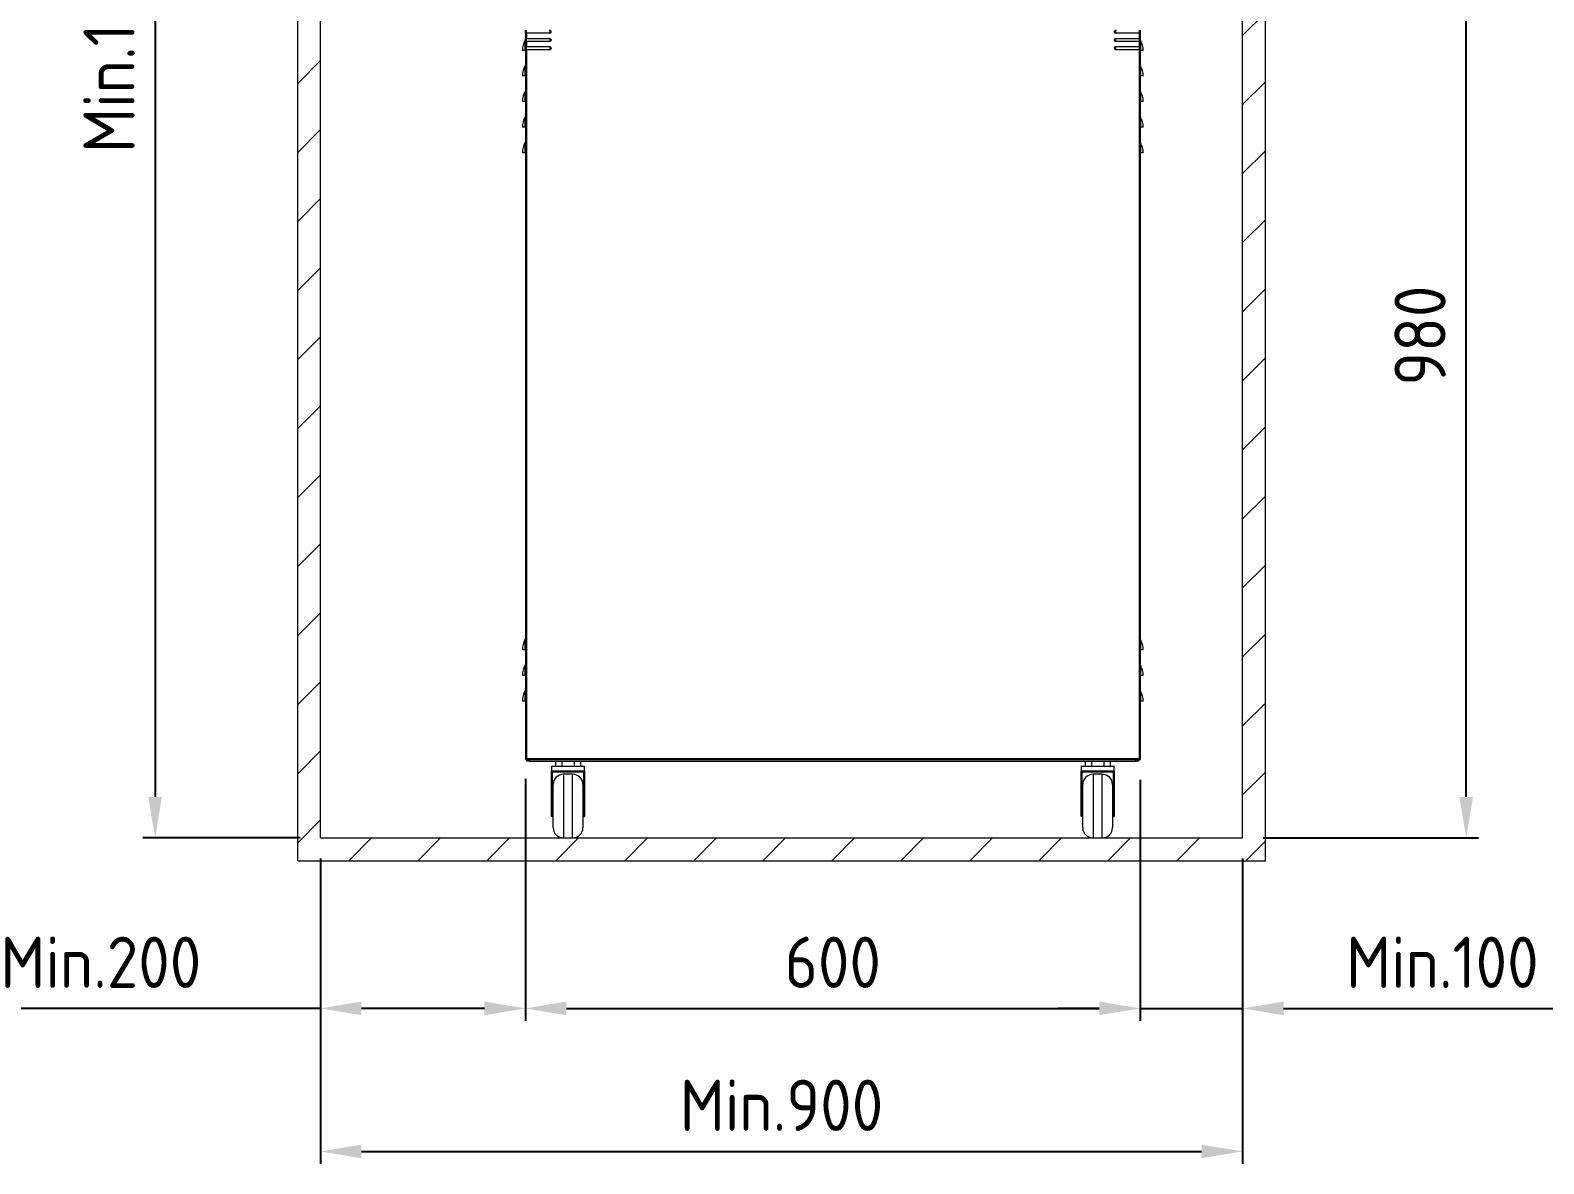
# Model space of a CAD drawing. Header units: millimetres. Extents: x 0 to 5860, y 0 to 4120.
# Drawn here: x 1997 to 3474, y 932 to 2038 of the extents above; entities that cross this region are included whole.
import ezdxf

# ---------------------------------------------------------------- set-up
doc = ezdxf.new("R2010")
doc.units = ezdxf.units.MM
doc.header["$LTSCALE"] = 0.3
doc.layers.get('0').update_dxf_attribs({"lineweight": 15})
doc.layers.add('D', color=3, linetype='Continuous', lineweight=13)
doc.layers.add('S', color=4, linetype='Continuous', lineweight=15)
doc.styles.add('STU25', font='isocp2.shx')
doc.dimstyles.new('STU25', dxfattribs={"dimscale": 20, "dimtxt": 2.5, "dimasz": 2, "dimexe": 0.6, "dimexo": 1, "dimgap": 1, "dimtad": 1, "dimdsep": 46, "dimtxsty": 'STU25', "dimcen": 2, "dimazin": 2, "dimtfac": 1, "dimtmove": 0, "dimatfit": 3, "dimfxl": 0, "dimtolj": 1, "dimtzin": 0, "dimarcsym": 0})

# ---------------------------------------------------------------- blocks, each defined once
blk = doc.blocks.new('*D7')
at = {"layer": 'D', "color": 0, "lineweight": -2}
for p, q in [((2260.6, 2800.8), (2107.2, 2800.8)), ((2119.2, 2760.8), (2119.2, 1289.8)), ((2260.6, 1249.8), (2107.2, 1249.8))]:
    blk.add_line(p, q, dxfattribs=at)
at = {"layer": 'D', "color": 0}
for points in [[(2112.5, 2760.8), (2125.8, 2760.8), (2119.2, 2800.8)], [(2112.5, 1289.8), (2125.8, 1289.8), (2119.2, 1249.8)]]:
    blk.add_solid(points, dxfattribs=at)
at = {"layer": 'Defpoints', "color": 0}
for p in [(2280.6, 2800.8), (2119.2, 1249.8), (2280.6, 1249.8)]:
    blk.add_point(p, dxfattribs=at)
at = {"layer": 'D', "color": 0, "insert": (2074.2, 2025.3), "char_height": 50, "attachment_point": 5, "rotation": 90, "style": 'STU25'}
blk.add_mtext('\\A1;Min.1551', dxfattribs=at)
blk = doc.blocks.new('*D8')
at = {"layer": 'D', "color": 0, "lineweight": -2}
for p, q in [((3099.6, 2229.8), (3410.8, 2229.8)), ((3398.8, 1289.8), (3398.8, 2189.8)), ((3200.6, 1249.8), (3410.8, 1249.8))]:
    blk.add_line(p, q, dxfattribs=at)
at = {"layer": 'D', "color": 0}
for points in [[(3392.2, 2189.8), (3405.5, 2189.8), (3398.8, 2229.8)], [(3392.2, 1289.8), (3405.5, 1289.8), (3398.8, 1249.8)]]:
    blk.add_solid(points, dxfattribs=at)
at = {"layer": 'Defpoints', "color": 0}
for p in [(3079.6, 2229.8), (3398.8, 2229.8), (3180.6, 1249.8)]:
    blk.add_point(p, dxfattribs=at)
at = {"layer": 'D', "color": 0, "insert": (3353.8, 1739.8), "char_height": 50, "attachment_point": 5, "rotation": 90, "style": 'STU25'}
blk.add_mtext('\\A1;980', dxfattribs=at)
blk = doc.blocks.new('*D9')
at = {"layer": 'D', "color": 0, "lineweight": -2}
for p, q in [((2280.6, 1229.8), (2280.6, 931.9)), ((3180.6, 1229.8), (3180.6, 931.9)), ((2320.6, 943.9), (3140.6, 943.9))]:
    blk.add_line(p, q, dxfattribs=at)
at = {"layer": 'D', "color": 0}
for points in [[(2320.6, 950.5), (2320.6, 937.2), (2280.6, 943.9)], [(3140.6, 950.5), (3140.6, 937.2), (3180.6, 943.9)]]:
    blk.add_solid(points, dxfattribs=at)
at = {"layer": 'Defpoints', "color": 0}
for p in [(2280.6, 1249.8), (3180.6, 1249.8), (3180.6, 943.9)]:
    blk.add_point(p, dxfattribs=at)
at = {"layer": 'D', "color": 0, "insert": (2730.6, 988.9), "char_height": 50, "attachment_point": 5, "style": 'STU25'}
blk.add_mtext('\\A1;Min.900', dxfattribs=at)
blk = doc.blocks.new('*D10')
at = {"layer": 'D', "color": 0, "lineweight": -2}
for p, q in [((2480.6, 1307.3), (2480.6, 1071.4)), ((3080.6, 1306.3), (3080.6, 1071.4)), ((2520.6, 1083.4), (3040.6, 1083.4))]:
    blk.add_line(p, q, dxfattribs=at)
at = {"layer": 'D', "color": 0}
for points in [[(2520.6, 1090.1), (2520.6, 1076.8), (2480.6, 1083.4)], [(3040.6, 1090.1), (3040.6, 1076.8), (3080.6, 1083.4)]]:
    blk.add_solid(points, dxfattribs=at)
at = {"layer": 'Defpoints', "color": 0}
for p in [(2480.6, 1327.3), (3080.6, 1326.3), (3080.6, 1083.4)]:
    blk.add_point(p, dxfattribs=at)
at = {"layer": 'D', "color": 0, "insert": (2780.6, 1128.4), "char_height": 50, "attachment_point": 5, "style": 'STU25'}
blk.add_mtext('\\A1;600', dxfattribs=at)
blk = doc.blocks.new('*D11')
at = {"layer": 'D', "color": 0, "lineweight": -2}
for p, q in [((2480.6, 1307.3), (2480.6, 1071.4)), ((2280.6, 1229.8), (2280.6, 1071.4)), ((2280.6, 1083.4), (1946.2, 1083.4)), ((2440.6, 1083.4), (2320.6, 1083.4))]:
    blk.add_line(p, q, dxfattribs=at)
at = {"layer": 'D', "color": 0}
for points in [[(2320.6, 1090.1), (2320.6, 1076.8), (2280.6, 1083.4)], [(2440.6, 1090.1), (2440.6, 1076.8), (2480.6, 1083.4)]]:
    blk.add_solid(points, dxfattribs=at)
at = {"layer": 'Defpoints', "color": 0}
for p in [(2480.6, 1327.3), (2280.6, 1249.8), (2480.6, 1083.4)]:
    blk.add_point(p, dxfattribs=at)
at = {"layer": 'D', "color": 0, "insert": (2066.2, 1128.4), "char_height": 50, "attachment_point": 5, "style": 'STU25'}
blk.add_mtext('\\A1;Min.200', dxfattribs=at)
blk = doc.blocks.new('*D12')
at = {"layer": 'D', "color": 0, "lineweight": -2}
for p, q in [((3080.6, 1306.3), (3080.6, 1071.4)), ((3180.6, 1229.8), (3180.6, 1071.4)), ((3040.6, 1083.4), (3000.6, 1083.4)), ((3080.6, 1083.4), (3180.6, 1083.4)), ((3220.6, 1083.4), (3490.6, 1083.4))]:
    blk.add_line(p, q, dxfattribs=at)
at = {"layer": 'D', "color": 0}
for points in [[(3040.6, 1090.1), (3040.6, 1076.8), (3080.6, 1083.4)], [(3220.6, 1090.1), (3220.6, 1076.8), (3180.6, 1083.4)]]:
    blk.add_solid(points, dxfattribs=at)
at = {"layer": 'Defpoints', "color": 0}
for p in [(3080.6, 1326.3), (3180.6, 1249.8), (3180.6, 1083.4)]:
    blk.add_point(p, dxfattribs=at)
at = {"layer": 'D', "color": 0, "insert": (3375.6, 1128.4), "char_height": 50, "attachment_point": 5, "style": 'STU25'}
blk.add_mtext('\\A1;Min.100', dxfattribs=at)
blk = doc.blocks.new('FRHYR')
at = {"color": 7, "linetype": 'Continuous', "lineweight": 15}
for p, q in [((2480.6, -2965.2), (2480.6, -2962.2)), ((2480.6, -2965.2), (2480.6, -2970.2)), ((2481.6, -2965.2), (2480.6, -2965.2)), ((2504.1, -2965.2), (2481.6, -2965.2)), ((2481.6, -2965.2), (2481.6, -2970.2)), ((3079.6, -2965.2), (3057.1, -2965.2)), ((3080.6, -2965.2), (3079.6, -2965.2)), ((3079.6, -2965.2), (3079.6, -2970.2)), ((3080.6, -2962.2), (3080.6, -2965.2)), ((3080.6, -2965.2), (3080.6, -2970.2)), ((2480.5, -2981.8), (2477.6, -2981.8)), ((2477.6, -2981.8), (2477.6, -2981.8)), ((2480.5, -2981.8), (2480.5, -2971.8)), ((2480.6, -2981.8), (2480.5, -2981.8)), ((2480.6, -2973.2), (2480.6, -2970.2)), ((2480.6, -2970.2), (2481.6, -2970.2)), ((2480.6, -2973.2), (2480.6, -2978.2)), ((2481.6, -2973.2), (2480.6, -2973.2)), ((2480.6, -2981.2), (2480.6, -2978.2)), ((2480.6, -2978.2), (2481.6, -2978.2)), ((2480.6, -2981.2), (2480.6, -3672.7)), ((2481.6, -2981.2), (2480.6, -2981.2)), ((2481.6, -2970.2), (2504.1, -2970.2)), ((2504.1, -2973.2), (2481.6, -2973.2)), ((2481.6, -2973.2), (2481.6, -2978.2)), ((2481.6, -2978.2), (2504.1, -2978.2)), ((2481.6, -2981.2), (2481.6, -3672.7)), ((2504.1, -2981.2), (2481.6, -2981.2)), ((3057.1, -2970.2), (3079.6, -2970.2)), ((3079.6, -2973.2), (3057.1, -2973.2)), ((3057.1, -2978.2), (3079.6, -2978.2)), ((3079.6, -2981.2), (3057.1, -2981.2)), ((3079.6, -2970.2), (3080.6, -2970.2)), ((3080.6, -2973.2), (3079.6, -2973.2)), ((3079.6, -2973.2), (3079.6, -2978.2)), ((3079.6, -2978.2), (3080.6, -2978.2)), ((3079.6, -2981.2), (3079.6, -3672.7)), ((3080.6, -2981.2), (3079.6, -2981.2)), ((3080.6, -2970.2), (3080.6, -2973.2)), ((3080.6, -2973.2), (3080.6, -2978.2)), ((3080.6, -2978.2), (3080.6, -2981.2)), ((3080.6, -2981.2), (3080.6, -3672.7)), ((3080.8, -2981.8), (3080.6, -2981.8)), ((3080.8, -2971.8), (3080.8, -2981.8)), ((3083.6, -2981.8), (3080.8, -2981.8)), ((2480.5, -3006.8), (2480.5, -2996.8)), ((3080.8, -2996.8), (3080.8, -3006.8)), ((2480.5, -3006.8), (2477.6, -3006.8)), ((2477.6, -3006.8), (2477.6, -3006.8)), ((2480.6, -3006.8), (2480.5, -3006.8)), ((3080.8, -3006.8), (3080.6, -3006.8)), ((3083.6, -3006.8), (3080.8, -3006.8)), ((2480.5, -3031.8), (2480.5, -3021.8)), ((3080.8, -3021.8), (3080.8, -3031.8)), ((2480.5, -3031.8), (2477.6, -3031.8)), ((2477.6, -3031.8), (2477.6, -3031.8)), ((2480.6, -3031.8), (2480.5, -3031.8)), ((3080.8, -3031.8), (3080.6, -3031.8)), ((3083.6, -3031.8), (3080.8, -3031.8)), ((2480.5, -3056.8), (2477.6, -3056.8)), ((2477.6, -3056.8), (2477.6, -3056.8)), ((2480.5, -3056.8), (2480.5, -3046.8)), ((2480.6, -3056.8), (2480.5, -3056.8)), ((3080.8, -3056.8), (3080.6, -3056.8)), ((3080.8, -3046.8), (3080.8, -3056.8)), ((3083.6, -3056.8), (3080.8, -3056.8)), ((2480.5, -3081.8), (2480.5, -3071.8)), ((3080.8, -3071.8), (3080.8, -3081.8)), ((2480.5, -3081.8), (2477.6, -3081.8)), ((2477.6, -3081.8), (2477.6, -3081.8)), ((2480.6, -3081.8), (2480.5, -3081.8)), ((3080.8, -3081.8), (3080.6, -3081.8)), ((3083.6, -3081.8), (3080.8, -3081.8)), ((2480.5, -3566.7), (2480.5, -3556.7)), ((3080.8, -3556.7), (3080.8, -3566.7)), ((2477.6, -3566.7), (2477.6, -3566.7)), ((2480.5, -3566.7), (2477.6, -3566.7)), ((2480.6, -3566.7), (2480.5, -3566.7)), ((3080.8, -3566.7), (3080.6, -3566.7)), ((3083.6, -3566.7), (3080.8, -3566.7)), ((2480.5, -3591.7), (2480.5, -3581.7)), ((3080.8, -3581.7), (3080.8, -3591.7)), ((2477.6, -3591.7), (2477.6, -3591.7)), ((2480.5, -3591.7), (2477.6, -3591.7)), ((2480.6, -3591.7), (2480.5, -3591.7)), ((3080.8, -3591.7), (3080.6, -3591.7)), ((3083.6, -3591.7), (3080.8, -3591.7)), ((2477.6, -3616.7), (2477.6, -3616.7)), ((2480.5, -3616.7), (2477.6, -3616.7)), ((2480.5, -3616.7), (2480.5, -3606.7)), ((2480.6, -3616.7), (2480.5, -3616.7)), ((3080.8, -3616.7), (3080.6, -3616.7)), ((3080.8, -3606.7), (3080.8, -3616.7)), ((3083.6, -3616.7), (3080.8, -3616.7)), ((2480.6, -3672.7), (2480.6, -3673.7)), ((2480.6, -3673.7), (2481.6, -3673.7)), ((2481.6, -3672.7), (3079.6, -3672.7)), ((2481.6, -3672.7), (2481.6, -3673.7)), ((2481.6, -3673.7), (2481.7, -3673.7)), ((2481.7, -3673.7), (3079.5, -3673.7)), ((2482.1, -3675.2), (2482.1, -3673.7)), ((2483.7, -3675.2), (2482.1, -3675.2)), ((2483.7, -3673.7), (2483.7, -3675.2)), ((2484.7, -3675.2), (2483.7, -3675.2)), ((2484.7, -3673.7), (2484.7, -3675.2)), ((2484.7, -3675.2), (3076.5, -3675.2)), ((2510.1, -3675.2), (2510.1, -3680.2)), ((2516.2, -3675.2), (2516.2, -3680.2)), ((2528.3, -3675.2), (2528.3, -3680.2)), ((2534.4, -3675.2), (2534.4, -3680.2)), ((3027, -3675.2), (3027, -3680.2)), ((3033, -3675.2), (3033, -3680.2)), ((3045.2, -3675.2), (3045.2, -3680.2)), ((3051.2, -3675.2), (3051.2, -3680.2)), ((3076.5, -3675.2), (3076.5, -3673.7)), ((3077.5, -3675.2), (3076.5, -3675.2)), ((3077.5, -3675.2), (3077.5, -3673.7)), ((3079.1, -3675.2), (3077.5, -3675.2)), ((3079.1, -3673.7), (3079.1, -3675.2)), ((3079.5, -3673.7), (3079.6, -3673.7)), ((3079.6, -3672.7), (3079.6, -3673.7)), ((3079.6, -3673.7), (3080.6, -3673.7)), ((3080.6, -3672.7), (3080.6, -3673.7)), ((2506.2, -3680.2), (2538.2, -3680.2)), ((2506.2, -3680.2), (2506.2, -3685.2)), ((2522.2, -3685.2), (2506.2, -3685.2)), ((2506.2, -3727.5), (2506.2, -3685.2)), ((2537.2, -3686.2), (2507.2, -3686.2)), ((2507.2, -3727.5), (2507.2, -3686.2)), ((2526.7, -3688.2), (2517.7, -3688.2)), ((2538.2, -3685.2), (2522.2, -3685.2)), ((2537.2, -3686.2), (2537.2, -3727.5)), ((2538.2, -3685.2), (2538.2, -3680.2)), ((2538.2, -3685.2), (2538.2, -3727.5)), ((3023.1, -3680.2), (3023.1, -3685.2)), ((3023.1, -3680.2), (3055.1, -3680.2)), ((3023.1, -3727.5), (3023.1, -3685.2)), ((3039.1, -3685.2), (3023.1, -3685.2)), ((3024.1, -3727.5), (3024.1, -3686.2)), ((3054.1, -3686.2), (3024.1, -3686.2)), ((3043.6, -3688.2), (3034.6, -3688.2)), ((3055.1, -3685.2), (3039.1, -3685.2)), ((3054.1, -3686.2), (3054.1, -3727.5)), ((3055.1, -3685.2), (3055.1, -3680.2)), ((3055.1, -3685.2), (3055.1, -3727.5)), ((2507.7, -3719.2), (2507.7, -3698.2)), ((2536.7, -3698.2), (2536.7, -3719.2)), ((3024.6, -3719.2), (3024.6, -3698.2)), ((3053.6, -3698.2), (3053.6, -3719.2)), ((2507.7, -3712.7), (2507.2, -3712.7)), ((2507.7, -3740.2), (2507.7, -3719.2)), ((2537.2, -3712.7), (2536.7, -3712.7)), ((2536.7, -3719.2), (2536.7, -3740.2)), ((3024.6, -3712.7), (3024.1, -3712.7)), ((3024.6, -3740.2), (3024.6, -3719.2)), ((3054.1, -3712.7), (3053.6, -3712.7)), ((3053.6, -3719.2), (3053.6, -3740.2)), ((2507.2, -3727.5), (2506.2, -3727.5)), ((2506.2, -3729.2), (2506.2, -3727.5)), ((2507.2, -3729.2), (2506.2, -3729.2)), ((2507.2, -3725.7), (2507.7, -3725.7)), ((2507.2, -3729.2), (2507.2, -3727.5)), ((2536.7, -3725.7), (2537.2, -3725.7)), ((2537.2, -3727.5), (2538.2, -3727.5)), ((2537.2, -3727.5), (2537.2, -3729.2)), ((2537.2, -3729.2), (2538.2, -3729.2)), ((2538.2, -3727.5), (2538.2, -3729.2)), ((3024.1, -3727.5), (3023.1, -3727.5)), ((3023.1, -3729.2), (3023.1, -3727.5)), ((3024.1, -3729.2), (3023.1, -3729.2)), ((3024.1, -3725.7), (3024.6, -3725.7)), ((3024.1, -3729.2), (3024.1, -3727.5)), ((3053.6, -3725.7), (3054.1, -3725.7)), ((3054.1, -3727.5), (3055.1, -3727.5)), ((3054.1, -3727.5), (3054.1, -3729.2)), ((3054.1, -3729.2), (3055.1, -3729.2)), ((3055.1, -3727.5), (3055.1, -3729.2)), ((2517.7, -3750.2), (2526.7, -3750.2)), ((3034.6, -3750.2), (3043.6, -3750.2))]:
    blk.add_line(p, q, dxfattribs=at)
at = {"color": 8, "linetype": 'Continuous', "lineweight": 15}
for p, q in [((2504.6, -2962.3), (2504.6, -2965.1)), ((3056.6, -2962.3), (3056.6, -2965.1)), ((2504.6, -2970.3), (2504.6, -2973.1)), ((2504.6, -2978.3), (2504.6, -2981.1)), ((3056.6, -2970.3), (3056.6, -2973.1)), ((3056.6, -2978.3), (3056.6, -2981.1)), ((2517.7, -3688.2), (2517.7, -3719.2)), ((2526.7, -3719.2), (2526.7, -3688.2)), ((3034.6, -3688.2), (3034.6, -3719.2)), ((3043.6, -3719.2), (3043.6, -3688.2)), ((2517.7, -3719.2), (2517.7, -3750.2)), ((2526.7, -3750.2), (2526.7, -3719.2)), ((3034.6, -3719.2), (3034.6, -3750.2)), ((3043.6, -3750.2), (3043.6, -3719.2))]:
    blk.add_line(p, q, dxfattribs=at)
at = {"color": 7, "linetype": 'Continuous', "lineweight": 15}
for centre, radius, start, end in [((2504.1, -2963.7), 1.5, 270, 90), ((3057.1, -2963.7), 1.5, 90, 270), ((2496.6, -2981.8), 19, 148.2113, 180.1536), ((2479.6, -2971.2), 1, 328.2113, 0), ((2504.1, -2971.7), 1.5, 270, 90), ((2504.1, -2979.7), 1.5, 270, 90), ((3057.1, -2971.7), 1.5, 90, 270), ((3057.1, -2979.7), 1.5, 90, 270), ((3081.6, -2971.2), 1, 180, 211.7887), ((3064.6, -2981.8), 19, 359.8408, 31.7887), ((2496.6, -3006.8), 19, 148.2113, 180.1536), ((2479.6, -2996.2), 1, 328.2113, 0), ((3081.6, -2996.2), 1, 180, 211.7887), ((3064.6, -3006.8), 19, 359.8408, 31.7887), ((2496.6, -3031.8), 19, 148.2113, 180.1536), ((2479.6, -3021.2), 1, 328.2113, 0), ((3081.6, -3021.2), 1, 180, 211.7887), ((3064.6, -3031.8), 19, 359.8408, 31.7887), ((2496.6, -3056.8), 19, 148.2113, 180.1536), ((2479.6, -3046.2), 1, 328.2113, 0), ((3081.6, -3046.2), 1, 180, 211.7887), ((3064.6, -3056.8), 19, 359.8408, 31.7887), ((2496.6, -3081.8), 19, 148.2113, 180.1536), ((2479.6, -3071.2), 1, 328.2113, 0), ((3081.6, -3071.2), 1, 180, 211.7887), ((3064.6, -3081.8), 19, 359.8408, 31.7887), ((2496.6, -3566.7), 19, 148.2113, 180.1536), ((2479.6, -3556.1), 1, 328.2113, 0), ((3081.6, -3556.1), 1, 180, 211.7887), ((3064.6, -3566.7), 19, 359.8408, 31.7887), ((2496.6, -3591.7), 19, 148.2113, 180.1536), ((2479.6, -3581.1), 1, 328.2113, 0), ((3081.6, -3581.1), 1, 180, 211.7887), ((3064.6, -3591.7), 19, 359.8408, 31.7887), ((2496.6, -3616.7), 19, 148.2113, 180.1536), ((2479.6, -3606.1), 1, 328.2113, 0), ((3081.6, -3606.1), 1, 180, 211.7887), ((3064.6, -3616.7), 19, 359.8408, 31.7887), ((2517.7, -3698.2), 10, 90, 180), ((2526.7, -3698.2), 10, 0, 90), ((3034.6, -3698.2), 10, 90, 180), ((3043.6, -3698.2), 10, 0, 90), ((2517.7, -3740.2), 10, 180, 270), ((2526.7, -3740.2), 10, 270, 0), ((3034.6, -3740.2), 10, 180, 270), ((3043.6, -3740.2), 10, 270, 0)]:
    blk.add_arc(centre, radius, start, end, dxfattribs=at)
for points, knots in [([(2481.6, -2965.2), (2481.6, -2965.2), (2481.6, -2965.2), (2481.6, -2965.1), (2481.6, -2964.8), (2481.6, -2964.4), (2481.6, -2963.9), (2481.6, -2963.4), (2481.6, -2962.9), (2481.6, -2962.5), (2481.6, -2962.3), (2481.6, -2962.2), (2481.6, -2962.2), (2481.6, -2962.2)], [0, 0, 0, 0, 0.033036, 0.140556, 0.248052, 0.355468, 0.462788, 0.570054, 0.677295, 0.78457, 0.89192, 0.999359, 1, 1, 1, 1]), ([(2504.1, -2962.2), (2504.1, -2962.2), (2504.4, -2962.2), (2504.8, -2962.4), (2505.2, -2962.7), (2505.5, -2963.1), (2505.6, -2963.6), (2505.6, -2964.1), (2505.4, -2964.6), (2505, -2964.9), (2504.6, -2965.2), (2504.2, -2965.2), (2504.1, -2965.2)], [0, 0, 0, 0, 0.0407492, 0.1482627, 0.2557413, 0.3631377, 0.4704569, 0.5777004, 0.6849393, 0.7922067, 0.8995591, 1, 1, 1, 1]), ([(3057.1, -2965.2), (3057, -2965.2), (3056.7, -2965.2), (3056.3, -2965), (3056, -2964.7), (3055.7, -2964.4), (3055.6, -2963.9), (3055.6, -2963.4), (3055.8, -2962.9), (3056.2, -2962.5), (3056.6, -2962.3), (3057, -2962.2), (3057.1, -2962.2)], [0, 0, 0, 0, 0.079757, 0.187246, 0.254643, 0.361906, 0.469179, 0.576421, 0.683629, 0.790885, 0.898211, 1, 1, 1, 1]), ([(3079.6, -2962.2), (3079.6, -2962.2), (3079.6, -2962.2), (3079.6, -2962.4), (3079.6, -2962.7), (3079.6, -2963.1), (3079.6, -2963.6), (3079.6, -2964.1), (3079.6, -2964.6), (3079.6, -2964.9), (3079.6, -2965.2), (3079.6, -2965.2), (3079.6, -2965.2)], [0, 0, 0, 0, 0.040749, 0.148259, 0.255743, 0.363137, 0.470457, 0.577701, 0.684939, 0.792207, 0.899556, 1, 1, 1, 1]), ([(2481.6, -2973.2), (2481.6, -2973.2), (2481.6, -2973.2), (2481.6, -2973.1), (2481.6, -2972.8), (2481.6, -2972.4), (2481.6, -2971.9), (2481.6, -2971.4), (2481.6, -2970.9), (2481.6, -2970.5), (2481.6, -2970.3), (2481.6, -2970.2), (2481.6, -2970.2), (2481.6, -2970.2)], [0, 0, 0, 0, 0.0330359, 0.1405587, 0.2480474, 0.3554644, 0.4627968, 0.57005, 0.677291, 0.7845756, 0.8919198, 0.9993586, 1, 1, 1, 1]), ([(2481.6, -2981.2), (2481.6, -2981.2), (2481.6, -2981.2), (2481.6, -2981.1), (2481.6, -2980.8), (2481.6, -2980.4), (2481.6, -2979.9), (2481.6, -2979.4), (2481.6, -2978.9), (2481.6, -2978.5), (2481.6, -2978.3), (2481.6, -2978.2), (2481.6, -2978.2), (2481.6, -2978.2)], [0, 0, 0, 0, 0.033036, 0.140558, 0.248046, 0.355462, 0.462793, 0.570059, 0.677299, 0.784573, 0.891923, 0.999358, 1, 1, 1, 1]), ([(2504.1, -2970.2), (2504.1, -2970.2), (2504.4, -2970.2), (2504.8, -2970.4), (2505.2, -2970.7), (2505.5, -2971.1), (2505.6, -2971.6), (2505.6, -2972.1), (2505.4, -2972.6), (2505, -2972.9), (2504.6, -2973.2), (2504.2, -2973.2), (2504.1, -2973.2)], [0, 0, 0, 0, 0.040749, 0.148262, 0.255733, 0.36314, 0.470447, 0.577703, 0.684942, 0.792209, 0.899561, 1, 1, 1, 1]), ([(2504.1, -2978.2), (2504.1, -2978.2), (2504.4, -2978.2), (2504.8, -2978.4), (2505.2, -2978.7), (2505.5, -2979.1), (2505.6, -2979.6), (2505.6, -2980.1), (2505.4, -2980.6), (2505, -2980.9), (2504.6, -2981.2), (2504.2, -2981.2), (2504.1, -2981.2)], [0, 0, 0, 0, 0.04075, 0.148263, 0.255734, 0.363141, 0.470447, 0.577703, 0.684942, 0.792209, 0.899561, 1, 1, 1, 1]), ([(3057.1, -2973.2), (3057, -2973.2), (3056.7, -2973.2), (3056.3, -2973), (3056, -2972.7), (3055.7, -2972.4), (3055.6, -2971.9), (3055.6, -2971.4), (3055.8, -2970.9), (3056.2, -2970.5), (3056.6, -2970.3), (3057, -2970.2), (3057.1, -2970.2)], [0, 0, 0, 0, 0.079755, 0.187244, 0.254641, 0.361904, 0.469189, 0.576418, 0.683626, 0.790882, 0.898213, 1, 1, 1, 1]), ([(3057.1, -2981.2), (3057, -2981.2), (3056.7, -2981.2), (3056.3, -2981), (3056, -2980.7), (3055.7, -2980.4), (3055.6, -2979.9), (3055.6, -2979.4), (3055.8, -2978.9), (3056.2, -2978.5), (3056.6, -2978.3), (3057, -2978.2), (3057.1, -2978.2)], [0, 0, 0, 0, 0.079757, 0.18724, 0.254637, 0.361899, 0.469185, 0.576413, 0.683621, 0.790886, 0.898212, 1, 1, 1, 1]), ([(3079.6, -2970.2), (3079.6, -2970.2), (3079.6, -2970.2), (3079.6, -2970.4), (3079.6, -2970.7), (3079.6, -2971.1), (3079.6, -2971.6), (3079.6, -2972.1), (3079.6, -2972.6), (3079.6, -2972.9), (3079.6, -2973.2), (3079.6, -2973.2), (3079.6, -2973.2)], [0, 0, 0, 0, 0.040749, 0.148259, 0.255735, 0.36314, 0.470447, 0.577703, 0.684942, 0.792209, 0.899558, 1, 1, 1, 1]), ([(3079.6, -2978.2), (3079.6, -2978.2), (3079.6, -2978.2), (3079.6, -2978.4), (3079.6, -2978.7), (3079.6, -2979.1), (3079.6, -2979.6), (3079.6, -2980.1), (3079.6, -2980.6), (3079.6, -2980.9), (3079.6, -2981.2), (3079.6, -2981.2), (3079.6, -2981.2)], [0, 0, 0, 0, 0.04075, 0.14826, 0.255736, 0.36314, 0.470448, 0.577704, 0.684942, 0.792209, 0.899558, 1, 1, 1, 1]), ([(2481.7, -3673.7), (2481.7, -3673.7), (2481.7, -3673.7), (2481.6, -3673.4), (2481.6, -3673.1), (2481.6, -3672.8), (2481.6, -3672.7)], [0, 0, 0, 0, 0.249997, 0.500001, 0.750001, 1, 1, 1, 1]), ([(3079.6, -3672.7), (3079.6, -3672.8), (3079.6, -3673.1), (3079.6, -3673.4), (3079.5, -3673.7), (3079.5, -3673.7), (3079.5, -3673.7)], [0, 0, 0, 0, 0.25, 0.499999, 0.750001, 1, 1, 1, 1])]:
    blk.add_open_spline(points, degree=3, knots=knots, dxfattribs=at)

msp = doc.modelspace()

# ---------------------------------------------------------------- hatches: boundary and pattern name
at = {"layer": 'D'}
h = msp.add_hatch(dxfattribs=at)
h.set_pattern_fill('ANSI31', color=2, scale=15, style=0)
h.set_pattern_definition([(45, (-177.22, 4265), (-33.67596, 33.67596), [])])
h.paths.add_polyline_path([(3202.82, 1227.553), (3202.82, 2822.992), (2258.378, 2822.992), (2258.378, 1227.553)])
h.paths.add_polyline_path([(3180.598, 1249.775), (3180.598, 2800.772), (2280.6, 2800.772), (2280.6, 1249.775)], flags=16)

# ---------------------------------------------------------------- linework, layer by layer
at = {"layer": 'S', "linetype": 'Continuous'}
for p, q in [((2258.378, 1227.553), (2258.378, 2822.992)), ((3202.82, 1227.553), (3202.82, 2822.992)), ((2280.6, 1249.775), (2280.6, 2800.772)), ((3180.598, 1249.775), (3180.598, 2800.772)), ((2280.6, 1249.775), (3180.598, 1249.775)), ((2258.378, 1227.553), (3202.82, 1227.553))]:
    msp.add_line(p, q, dxfattribs=at)

# ---------------------------------------------------------------- block references
at = {"layer": 'D', "color": 2}
msp.add_blockref('FRHYR', (0, 5000), dxfattribs=at)

# ---------------------------------------------------------------- dimensions: what is measured, and where the dimension line sits
at = {"layer": 'D'}
dim = msp.add_linear_dim(base=(2119.152, 1249.775), p1=(2280.6, 2800.772), p2=(2280.6, 1249.775), angle=90, text='Min.<>', dimstyle='STU25', dxfattribs=at)
dim.commit()
dim.dimension.update_dxf_attribs({"geometry": '*D7', "text_midpoint": (2074.152, 2025.274)})
dim = msp.add_linear_dim(base=(3398.839, 2229.775), p1=(3180.598, 1249.775), p2=(3079.59, 2229.775), angle=90, dimstyle='STU25', dxfattribs=at)
dim.commit()
dim.dimension.update_dxf_attribs({"geometry": '*D8', "text_midpoint": (3353.839, 1739.775)})
dim = msp.add_linear_dim(base=(2480.6, 1083.44), p1=(2280.6, 1249.775), p2=(2480.6, 1327.285), text='Min.<>', dimstyle='STU25', dxfattribs=at)
dim.commit()
dim.dimension.update_dxf_attribs({"geometry": '*D11', "text_midpoint": (2066.234, 1083.44), "dimtype": 160})
dim = msp.add_linear_dim(base=(3080.6, 1083.44), p1=(2480.6, 1327.285), p2=(3080.6, 1326.275), dimstyle='STU25', dxfattribs=at)
dim.commit()
dim.dimension.update_dxf_attribs({"geometry": '*D10', "text_midpoint": (2780.6, 1128.44)})
for base, p1, picture, middle in [((3180.598, 1083.44), (3080.6, 1326.275), '*D12', (3375.618, 1128.44)), ((3180.598, 943.87), (2280.6, 1249.775), '*D9', (2730.599, 988.87))]:
    dim = msp.add_linear_dim(base=base, p1=p1, p2=(3180.598, 1249.775), text='Min.<>', dimstyle='STU25', dxfattribs=at)
    dim.commit()
    dim.dimension.update_dxf_attribs({"geometry": picture, "text_midpoint": middle})

doc.saveas('drawing.dxf')
